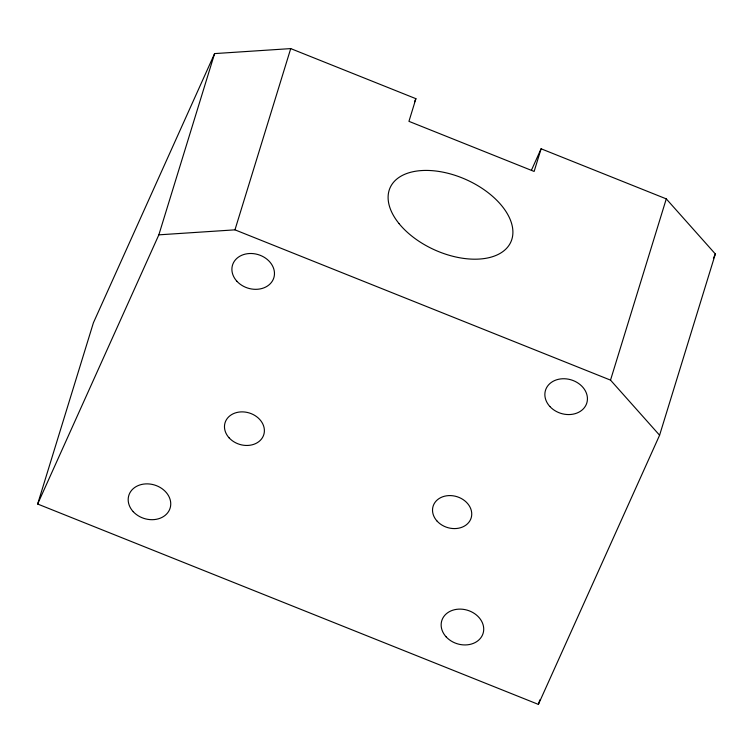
<?xml version="1.0" encoding="UTF-8"?>
<svg xmlns="http://www.w3.org/2000/svg" width="753" height="753" viewBox="0 0 753 753"><rect width="100%" height="100%" fill="white"/><g stroke="black" fill="none" stroke-linecap="round" stroke-linejoin="round"><path stroke-width="1.13" d="M37.65 504.021L93.41 322.773L214.605 53.595L290.724 48.597L415.91 98.69L408.945 121.346L534.131 171.439L541.096 148.783L666.283 198.877L715.35 253.977L659.59 435.225L538.395 704.403L37.65 504.021L158.845 234.842L214.605 53.595M158.845 234.842L234.964 229.844L290.724 48.597M659.59 435.225L610.523 380.124L666.283 198.877M538.395 704.403L539.779 699.932M414.461 101.909L415.91 98.69M531.439 170.234L541.096 148.783M713.42 258.27L715.35 253.977M234.964 229.844L610.523 380.124M236.922 281.283A21.611 17.526 17.1 0 0 273.217 279.429A21.611 17.526 17.1 0 0 249.422 253.526A21.611 17.526 17.1 0 0 236.922 281.283M446.171 636.897A21.611 17.526 17.1 0 0 482.466 635.033A21.611 17.526 17.1 0 0 458.671 609.139A21.611 17.526 17.1 0 0 446.171 636.897M549.888 406.526A21.611 17.526 17.1 0 0 586.182 404.662A21.611 17.526 17.1 0 0 562.387 378.768A21.611 17.526 17.1 0 0 549.888 406.526M133.206 511.654A21.611 17.526 17.1 0 0 169.491 509.8A21.611 17.526 17.1 0 0 145.696 483.897A21.611 17.526 17.1 0 0 133.206 511.654M229.185 437.926A20.265 16.434 17.1 0 0 263.211 436.185A20.265 16.434 17.1 0 0 240.904 411.9A20.265 16.434 17.1 0 0 229.185 437.926M437.145 521.18A19.917 16.152 17.1 0 0 470.587 519.476A19.917 16.152 17.1 0 0 448.656 495.606A19.917 16.152 17.1 0 0 437.145 521.18M399.062 223.622A66.189 38.516 24.2 0 0 506.788 248.104A66.189 38.516 24.2 0 0 445.607 172.719A66.189 38.516 24.2 0 0 399.062 223.622"/></g></svg>
